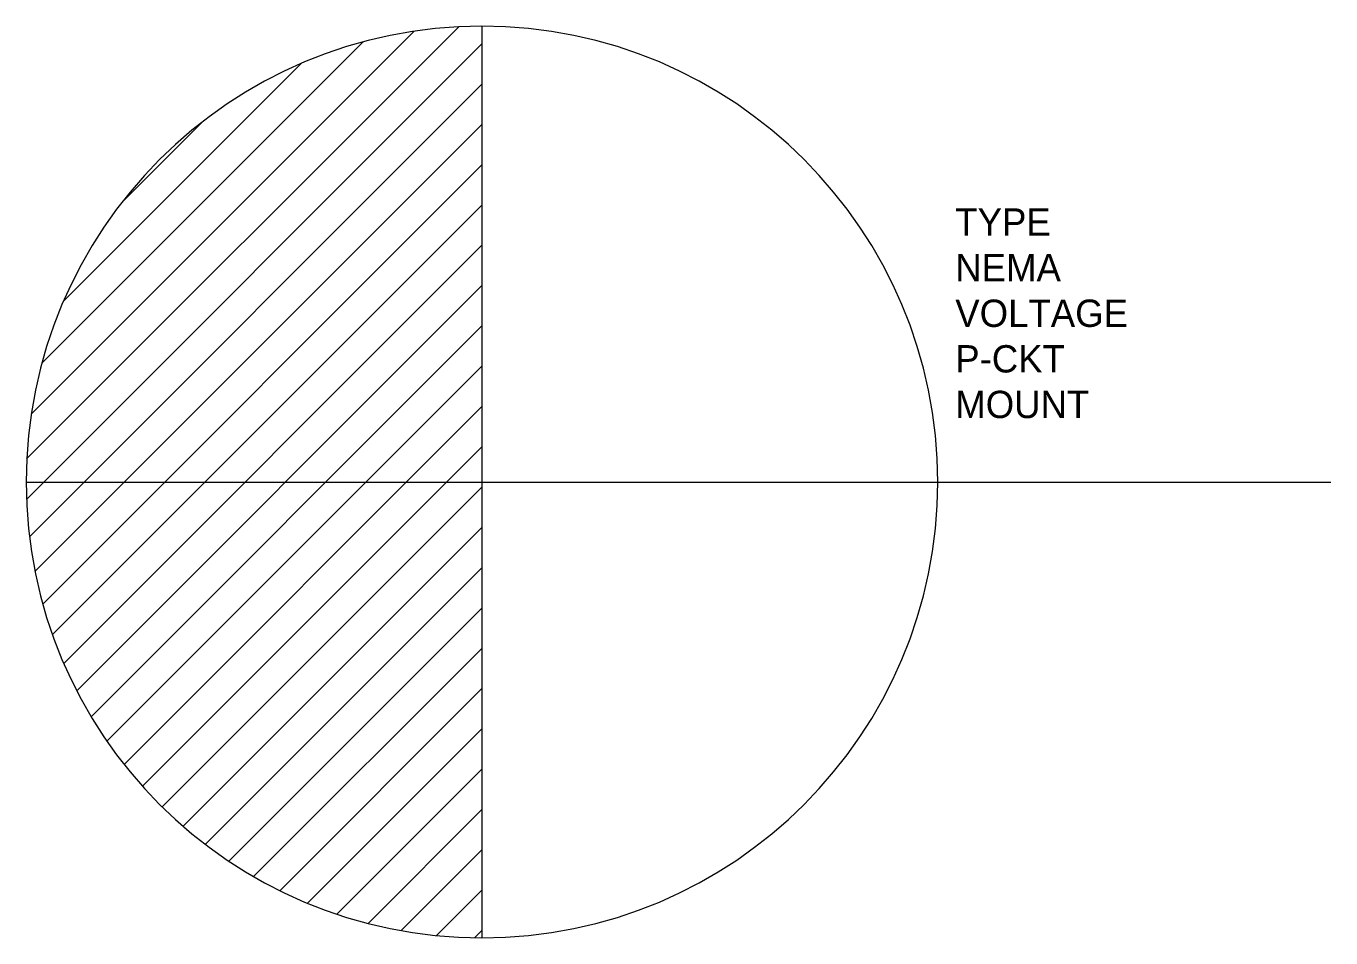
# Model space of a CAD drawing. Extents: x 0 to 0.268, y -0.094 to 0.094.
import ezdxf

# ---------------------------------------------------------------- set-up
doc = ezdxf.new("R2010")
doc.units = 0
doc.header["$MEASUREMENT"] = 0
doc.layers.get('0').update_dxf_attribs({"linetype": 'CONTINUOUS'})

# ---------------------------------------------------------------- blocks, each defined once
blk = doc.blocks.new('*X18')
at = {"color": 0}
for p, q in [((4.5845, 3.6123), (5.0586, 4.0863)), ((4.5895, 3.6614), (5.0095, 4.0814)), ((4.5843, 3.5678), (5.0839, 4.0674)), ((4.6012, 3.7173), (4.9535, 4.0697)), ((4.6249, 3.7852), (4.8857, 4.046)), ((4.5875, 3.5269), (5.0839, 4.0232)), ((4.5936, 3.4888), (5.0839, 3.979)), ((4.6886, 3.8931), (4.7778, 3.9823)), ((4.6022, 3.4531), (5.0839, 3.9349)), ((4.6128, 3.4195), (5.0839, 3.8907)), ((4.6253, 3.3878), (5.0839, 3.8465)), ((4.6395, 3.3579), (5.0839, 3.8023)), ((4.6553, 3.3295), (5.0839, 3.7581)), ((4.6726, 3.3026), (5.0839, 3.7139)), ((4.6914, 3.2772), (5.0839, 3.6697)), ((4.7116, 3.2532), (5.0839, 3.6255)), ((4.7332, 3.2306), (5.0839, 3.5813)), ((4.7562, 3.2094), (5.0839, 3.5371)), ((4.7805, 3.1895), (5.0839, 3.4929)), ((4.8063, 3.1711), (5.0839, 3.4487)), ((4.8335, 3.1542), (5.0839, 3.4045)), ((4.8623, 3.1387), (5.0839, 3.3603)), ((4.8927, 3.125), (5.0839, 3.3161)), ((4.9249, 3.1129), (5.0839, 3.2719)), ((4.959, 3.1028), (5.0839, 3.2277)), ((4.9952, 3.0949), (5.0839, 3.1836)), ((5.034, 3.0895), (5.0839, 3.1394)), ((5.0758, 3.087), (5.0839, 3.0952))]:
    blk.add_line(p, q, dxfattribs=at)

msp = doc.modelspace()

# ---------------------------------------------------------------- linework, layer by layer
for p, q in [((0.09375, 0.09375), (0.09375, -0.09375)), ((0, 0), (0.26836, 0))]:
    msp.add_line(p, q)
for start, end in [(90, 270), (270, 90)]:
    msp.add_arc((0.09375, 0), 0.09375, start, end)

# ---------------------------------------------------------------- block references
at = {"xscale": 0.1875, "yscale": 0.1875, "zscale": 0.1875}
msp.add_blockref('*X18', (-0.85948, -0.67255), dxfattribs=at)

# ---------------------------------------------------------------- texts
for tag, p, s, height, flags in [('TYPE', (0.1911, 0.05064), '4-WIRE', 0.005625, 3), ('NEMA', (0.1911, 0.04127), 'NEMA 14-20 OR AS NOTED', 0.005625, 3), ('VOLTAGE', (0.1911, 0.03189), '208Y-120V', 0.005625, 3), ('P-CKT', (0.1911, 0.02252), '', 0.00562, 1), ('MOUNT', (0.1911, 0.01314), 'COLUMN BASE', 0.005625, 3)]:
    msp.add_attdef(tag, p, s, height=height, dxfattribs=dict(flags=flags))

doc.saveas('drawing.dxf')
